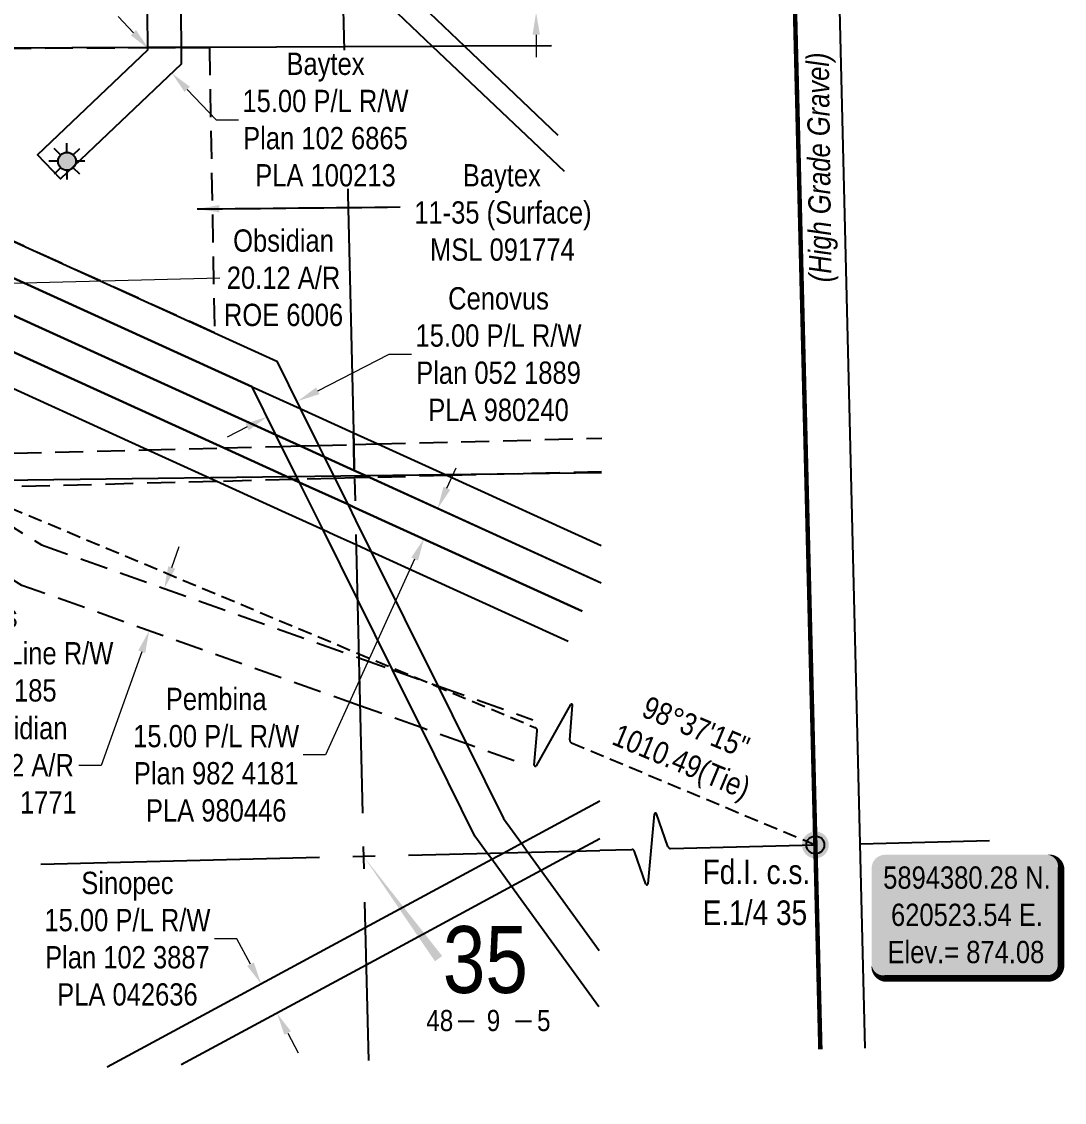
# Model space of a CAD drawing. Extents: x 618800 to 623115, y 5893885 to 5897441.
# Drawn here: x 619564.9 to 620032.7, y 5894250.3 to 5894735.1 of the extents above; entities that cross this region are included whole.
import ezdxf
from ezdxf.enums import TextEntityAlignment as Align

# ---------------------------------------------------------------- set-up
doc = ezdxf.new("R2010")
doc.units = 0
doc.header["$LTSCALE"] = 5
doc.header["$PDSIZE"] = 0.5
for name, pattern in [('DASHDOT2', [12.7, 6.35, -3.175, 0, -3.175]), ('foc-ACCESSROAD', [3.75, 2.5, -1.25]), ('foc-FLOWLINE', [3.75, 2.5, -1.25]), ('foc-QUARTERLINE', [33, 25, -3, 2, -3]), ('foc-TIELINE', [1.875, 1.25, -0.625])]:
    doc.linetypes.add(name, pattern=pattern)
doc.layers.get('Defpoints').update_dxf_attribs({"color": 9})
for name, color, linetype in [('10', 1, 'Continuous'), ('9', 3, 'Continuous'), ('AB_SEC_N83UTMz11', 7, 'Continuous'), ('AS-POWER', 104, 'foc-POWER'), ('AS-WILDLIFE', 131, 'DASHDOT2'), ('C-AR', 13, 'foc-ACCESSROAD'), ('C-WS-S', 8, 'Continuous'), ('DETAIL-T', 7, 'Continuous'), ('F-EZE', 190, 'foc-FLOWLINE'), ('F-RW', 190, 'Continuous'), ('F-WS', 190, 'foc-ACCESSROAD'), ('L-BD', 7, 'Continuous'), ('L-MON', 1, 'Continuous'), ('L-SEC', 7, 'Continuous'), ('L-SECLBL', 7, 'Continuous'), ('L-SECQ', 8, 'foc-QUARTERLINE'), ('L-TIE', 7, 'foc-TIELINE')]:
    doc.layers.add(name, color=color, linetype=linetype)
for name, color, linetype, lineweight in [('C-AR-T', 13, 'Continuous', 9), ('F-EZE-T', 190, 'Continuous', 9), ('F-RW-T', 190, 'Continuous', 9), ('F-WS-T', 190, 'Continuous', 9), ('T-TEXT', 48, 'Continuous', 18)]:
    doc.layers.add(name, color=color, linetype=linetype, lineweight=lineweight)
doc.styles.add('100L', font='ARIALN.TTF', dxfattribs={"height": 11})
doc.styles.add('80', font='ARIALN.TTF', dxfattribs={"height": 10})
doc.styles.add('80CG', font='ARIALN.TTF', dxfattribs={"height": 10})
doc.styles.add('80L', font='ARIALN.TTF', dxfattribs={"height": 10})
doc.styles.add('80LS', font='ARIALNI.TTF', dxfattribs={"height": 10})
doc.styles.add('foc-LtypeFont', font='ARIALN.TTF', dxfattribs={"height": 7.35})
doc.styles.add('SIMPLEX', font='ARIALN.TTF')
doc.styles.get("Standard").update_dxf_attribs({"font": 'ARIALN.TTF'})
doc.linetypes.add('foc-POWER', pattern='A,6,-1,["P",foc-LtypeFont,S=0.2,R=0,X=-0.625,Y=-0.75],-1.24,4', length=12.24)
doc.dimstyles.new('Compass 5 000', dxfattribs={"dimscale": 5, "dimtxt": 9, "dimasz": 2, "dimexe": 0.2, "dimexo": 0.0625, "dimgap": 0.5, "dimtad": 0, "dimtih": 1, "dimtoh": 1, "dimzin": 0, "dimdsep": 46, "dimtxsty": '80CG', "dimcen": 0.1, "dimse1": 1, "dimse2": 1, "dimclrd": 256, "dimclrt": 256, "dimaunit": 1, "dimadec": 4, "dimazin": 0, "dimtfac": 0.06, "dimtofl": 0, "dimtmove": 0, "dimatfit": 1, "dimfxl": 0.2, "dimtolj": 1, "dimtzin": 0, "dimlwd": -1, "dimarcsym": 0})

# ---------------------------------------------------------------- blocks, each defined once
blk = doc.blocks.new('L-SECLBL')
at = {"layer": '9', "color": 7}
for p, q in [((-5.08, -27.83), (-12.29, -27.83)), ((20.7, -27.83), (13.5, -27.83))]:
    blk.add_line(p, q, dxfattribs=at)
at = {"layer": '10', "color": 2, "style": 'SIMPLEX'}
blk.add_attdef('SEC', text='', height=30, dxfattribs=at).set_placement((0, 0), align=Align.MIDDLE)
at = {"layer": '10', "color": 5, "style": '80L'}
blk.add_attdef('TWP', text='', height=9.5, dxfattribs=at).set_placement((-14.43, -27.37), align=Align.MIDDLE_RIGHT)
blk.add_attdef('RGE', text='', height=9.5, dxfattribs=at).set_placement((3.62, -27.37), align=Align.MIDDLE_CENTER)
blk.add_attdef('MER', text='', height=9.5, dxfattribs=at).set_placement((23.17, -27.37), align=Align.MIDDLE_LEFT)
blk = doc.blocks.new('*D423')
at = {"layer": 'Defpoints', "color": 0, "transparency": 16777216}
for p in [(619343.19, 5894535.93), (619477.73, 5894524.34), (619343.57, 5894520.93)]:
    blk.add_point(p, dxfattribs=at)
at = {"layer": 'F-EZE-T', "transparency": 16777216}
for p, q in [((619477.09, 5894549.34), (619476.84, 5894559.34)), ((619477.98, 5894514.34), (619479.58, 5894451.73)), ((619479.58, 5894451.73), (619489.58, 5894451.73))]:
    blk.add_line(p, q, dxfattribs=at)
for points in [[(619478.76, 5894549.38), (619475.43, 5894549.3), (619477.35, 5894539.34)], [(619479.65, 5894514.39), (619476.32, 5894514.3), (619477.73, 5894524.34)]]:
    blk.add_solid(points, dxfattribs=at)
at = {"layer": 'F-EZE-T', "transparency": 16777216, "insert": (619548.72, 5894451.73), "char_height": 10, "attachment_point": 5, "style": '80CG'}
blk.add_mtext('\\A1;Fortis\\P15.00 Power Line R/W\\PEZE 020185', dxfattribs=at)
blk = doc.blocks.new('*D434')
at = {"layer": 'Defpoints', "color": 0, "transparency": 16777216}
for p in [(619621.92, 5894722.86), (619602.28, 5894704.19), (619612.62, 5894693.31)]:
    blk.add_point(p, dxfattribs=at)
at = {"layer": 'F-RW-T', "transparency": 16777216}
for p, q in [((619615.03, 5894730.11), (619608.14, 5894737.35)), ((619639.15, 5894704.73), (619652.09, 5894691.12)), ((619652.09, 5894691.12), (619662.09, 5894691.12))]:
    blk.add_line(p, q, dxfattribs=at)
for points in [[(619616.23, 5894731.25), (619613.82, 5894728.96), (619621.92, 5894722.86)], [(619640.36, 5894705.88), (619637.94, 5894703.59), (619632.26, 5894711.98)]]:
    blk.add_solid(points, dxfattribs=at)
at = {"layer": 'F-RW-T', "transparency": 16777216, "insert": (619701.18, 5894691.12), "char_height": 10, "attachment_point": 5, "style": '80CG', "bg_fill": 3, "box_fill_scale": 1.1, "bg_fill_color": 256, "bg_fill_true_color": 13158600, "bg_fill_transparency": 0}
blk.add_mtext('\\A1;Baytex\\P15.00 P/L R/W\\PPlan 102 6865\\PPLA 100213', dxfattribs=at)
blk = doc.blocks.new('*D437')
at = {"layer": 'Defpoints', "color": 0, "transparency": 16777216}
for p in [(619688.77, 5894565.03), (619688.81, 5894564.94), (619674.9, 5894557.93)]:
    blk.add_point(p, dxfattribs=at)
at = {"layer": 'F-RW-T', "transparency": 16777216}
for p, q in [((619697.71, 5894569.5), (619729.74, 5894585.9)), ((619729.74, 5894585.9), (619739.74, 5894585.9)), ((619666.05, 5894553.28), (619657.15, 5894548.72))]:
    blk.add_line(p, q, dxfattribs=at)
for points in [[(619696.96, 5894570.98), (619698.47, 5894568.02), (619688.81, 5894564.94)], [(619665.29, 5894554.77), (619666.81, 5894551.8), (619674.95, 5894557.84)]]:
    blk.add_solid(points, dxfattribs=at)
at = {"layer": 'F-RW-T', "transparency": 16777216, "insert": (619778.82, 5894585.9), "char_height": 10, "attachment_point": 5, "style": '80CG'}
blk.add_mtext('\\A1;Cenovus\\P15.00 P/L R/W\\PPlan 052 1889\\PPLA 980240', dxfattribs=at)
blk = doc.blocks.new('*D438')
at = {"layer": 'Defpoints', "color": 0, "transparency": 16777216}
for p in [(619626.64, 5894573.55), (619620.45, 5894559.96), (619745.33, 5894503.11)]:
    blk.add_point(p, dxfattribs=at)
at = {"layer": 'F-RW-T', "transparency": 16777216}
for p, q in [((619755.66, 5894525.8), (619759.8, 5894534.9)), ((619741.19, 5894494.01), (619701.23, 5894406.24)), ((619701.23, 5894406.24), (619691.23, 5894406.24))]:
    blk.add_line(p, q, dxfattribs=at)
for points in [[(619754.14, 5894526.49), (619757.18, 5894525.11), (619751.52, 5894516.7)], [(619739.67, 5894494.7), (619742.7, 5894493.32), (619745.33, 5894503.11)]]:
    blk.add_solid(points, dxfattribs=at)
at = {"layer": 'F-RW-T', "transparency": 16777216, "insert": (619652.15, 5894406.24), "char_height": 10, "attachment_point": 5, "style": '80CG'}
blk.add_mtext('\\A1;Pembina\\P15.00 P/L R/W\\PPlan 982 4181\\PPLA 980446', dxfattribs=at)
blk = doc.blocks.new('*D439')
at = {"layer": 'C-AR-T', "transparency": 16777216}
for p, q in [((619632.21, 5894490.27), (619635.56, 5894499.69)), ((619618.74, 5894452.47), (619600.58, 5894401.51)), ((619600.58, 5894401.51), (619590.58, 5894401.51))]:
    blk.add_line(p, q, dxfattribs=at)
for points in [[(619630.63, 5894490.83), (619633.78, 5894489.71), (619628.85, 5894480.85)], [(619617.17, 5894453.03), (619620.31, 5894451.91), (619622.09, 5894461.89)]]:
    blk.add_solid(points, dxfattribs=at)
at = {"layer": 'Defpoints', "color": 0, "transparency": 16777216}
for p in [(619636.61, 5894478.09), (619622.09, 5894461.89), (619629.85, 5894459.13)]:
    blk.add_point(p, dxfattribs=at)
at = {"layer": 'C-AR-T', "transparency": 16777216, "insert": (619562.84, 5894401.51), "char_height": 10, "attachment_point": 5, "style": '80CG'}
blk.add_mtext('\\A1;Obsidian\\P20.12 A/R\\PROE 1771', dxfattribs=at)
blk = doc.blocks.new('*D444')
at = {"layer": 'Defpoints', "color": 0, "transparency": 16777216}
for p in [(619553.97, 5894753.34), (619554.04, 5894738.14), (619795.68, 5894739.21)]:
    blk.add_point(p, dxfattribs=at)
at = {"layer": 'F-RW-T', "transparency": 16777216}
for p, q in [((619794.49, 5895007.49), (619784.49, 5895007.49)), ((619795.57, 5894764.41), (619794.49, 5895007.49)), ((619795.73, 5894729.22), (619795.77, 5894719.22))]:
    blk.add_line(p, q, dxfattribs=at)
for points in [[(619797.24, 5894764.42), (619793.9, 5894764.4), (619795.61, 5894754.41)], [(619797.39, 5894729.22), (619794.06, 5894729.21), (619795.68, 5894739.21)]]:
    blk.add_solid(points, dxfattribs=at)
at = {"layer": 'F-RW-T', "transparency": 16777216, "insert": (619745.4, 5895007.49), "char_height": 10, "attachment_point": 5, "style": '80CG', "bg_fill": 3, "box_fill_scale": 1.1, "bg_fill_color": 256, "bg_fill_true_color": 13158600, "bg_fill_transparency": 0}
blk.add_mtext('\\A1;Whitecap\\P15.24 P/L R/W\\PPlan 5685 RS\\PPLA 4385', dxfattribs=at)
blk = doc.blocks.new('*D445')
at = {"layer": 'Defpoints', "color": 0, "transparency": 16777216}
for p in [(619688.51, 5894312.29), (619672.29, 5894303.54), (619695.7, 5894298.96)]:
    blk.add_point(p, dxfattribs=at)
at = {"layer": 'F-RW-T', "transparency": 16777216}
for p, q in [((619661.42, 5894323.7), (619651.42, 5894323.7)), ((619667.55, 5894312.34), (619661.42, 5894323.7)), ((619684.23, 5894281.41), (619688.97, 5894272.61))]:
    blk.add_line(p, q, dxfattribs=at)
for points in [[(619669.01, 5894313.13), (619666.08, 5894311.55), (619672.29, 5894303.54)], [(619685.69, 5894282.2), (619682.76, 5894280.62), (619679.48, 5894290.21)]]:
    blk.add_solid(points, dxfattribs=at)
at = {"layer": 'F-RW-T', "transparency": 16777216, "insert": (619612.33, 5894323.7), "char_height": 10, "attachment_point": 5, "style": '80CG'}
blk.add_mtext('\\A1;Sinopec\\P15.00 P/L R/W\\PPlan 102 3887\\PPLA 042636', dxfattribs=at)
blk = doc.blocks.new('GAS')
h = blk.add_hatch(color=255)
h.dxf.hatch_style = 1
edge = h.paths.add_edge_path()
edge.add_arc((0, 0), 0.9, 0, 360)
for p, q in [((-0.571, 0.571), (-1.142, 1.142)), ((0, 0.808), (0, 1.616)), ((0.571, 0.571), (1.142, 1.142)), ((-0.808, 0), (-1.616, 0)), ((1.616, 0), (0.808, 0)), ((-0.571, -0.571), (-1.142, -1.142)), ((0, -0.808), (0, -1.616)), ((1.142, -1.142), (0.571, -0.571))]:
    blk.add_line(p, q)
blk.add_circle((0, 0), 0.8)
blk = doc.blocks.new('*D474')
at = {"layer": 'C-AR-T', "transparency": 16777216}
for p, q in [((619531.81, 5894617.05), (619653.83, 5894620.16)), ((619491.71, 5894616.03), (619481.71, 5894615.78))]:
    blk.add_line(p, q, dxfattribs=at)
for points in [[(619491.67, 5894617.7), (619491.75, 5894614.37), (619501.71, 5894616.29)], [(619531.77, 5894618.72), (619531.85, 5894615.39), (619521.81, 5894616.8)]]:
    blk.add_solid(points, dxfattribs=at)
at = {"layer": 'Defpoints', "color": 0, "transparency": 16777216}
for p in [(619499.89, 5894687.69), (619520, 5894688.2), (619521.81, 5894616.8)]:
    blk.add_point(p, dxfattribs=at)
at = {"layer": 'C-AR-T', "transparency": 16777216, "insert": (619682.36, 5894620.16), "char_height": 10, "attachment_point": 5, "style": '80CG'}
blk.add_mtext('\\A1;Obsidian\\P20.12 A/R\\PROE 6006', dxfattribs=at)
blk = doc.blocks.new('fdia')
at = {"color": 255, "const_width": 1}
blk.add_lwpolyline([(-0.5, 0, 1), (0.5, 0, 1)], format="xyb", close=True, dxfattribs=at)
blk = doc.blocks.new('Fdiaa')
blk.add_blockref('fdia', (0, 0))
blk = doc.blocks.new('fdib')
at = {"color": 1, "const_width": 1.6}
blk.add_lwpolyline([(-0.4, 0, 1), (0.4, 0, 1)], format="xyb", close=True, dxfattribs=at)
at = {"color": 1}
blk.add_circle((0, 0), 0.8, dxfattribs=at)
blk = doc.blocks.new('Fdibb')
blk.add_blockref('fdib', (0, 0))
blk = doc.blocks.new('fdicc')
for name in ['Fdibb', 'Fdiaa']:
    blk.add_blockref(name, (0, 0))
blk = doc.blocks.new('FDI')
blk.add_blockref('fdicc', (0, 0))
blk = doc.blocks.new('linebrk')
blk.add_lwpolyline([(0, 0.001747, -0.346152), (-0.000191, 0.001504), (-0.00314, 0.000554, 0.772575), (-0.003123, 0.000362), (0.003123, -0.000362, -0.772575), (0.00314, -0.000554), (0.000191, -0.001504, 0.346152), (0, -0.001747)], format="xyb")
blk = doc.blocks.new('*U479')
h = blk.add_hatch(color=254)
edge = h.paths.add_edge_path()
edge.add_line((-36.5, -28.5), (36.5, -28.5))
edge.add_arc((36.5, -22.5), 6, 270, 360)
edge.add_line((42.5, -22.5), (42.5, 21))
edge.add_arc((36.5, 21), 6, 0, 90)
edge.add_line((36.5, 27), (-36.5, 27))
edge.add_arc((-36.5, 21), 6, 90, 180)
edge.add_line((-42.5, 21), (-42.5, -22.5))
edge.add_arc((-36.5, -22.5), 6, 180, 270)
at = {"color": 1, "flags": 128}
blk.add_lwpolyline([(-36.5, -28.5, 3, 3, 0), (36.5, -28.5, 3, 3, 0.414214), (42.5, -22.5, 3, 3, 0), (42.5, 21, 3, 0, 0.414214), (36.5, 27, 0, 0, 0), (-36.5, 27, 0, 0, 0.414214), (-42.5, 21, 0, 0, 0), (-42.5, -22.5, 0, 3, 0.414214)], format="xyseb", close=True, dxfattribs=at)
blk.add_lwpolyline([(-18.84, -11.25, 0, 10, 0), (0, 0, 5, 5, 0)], format="xyseb", dxfattribs=at)
at = {"color": 1, "style": '80'}
blk.add_attdef('ENTER_TEXT_001', (-35.99, -5), '', height=10, dxfattribs=at)

msp = doc.modelspace()

# ---------------------------------------------------------------- linework, layer by layer
at = {"layer": 'AB_SEC_N83UTMz11'}
for p, q in [((619941.078, 5894366.325), (619931.255, 5894768.339)), ((619941.078, 5894366.332), (619999.151, 5894367.759)), ((619943.314, 5894274.643), (619941.078, 5894366.325))]:
    msp.add_line(p, q, dxfattribs=at)
at = {"layer": 'AS-POWER', "flags": 128}
msp.add_lwpolyline([(619235.489, 5894709.458), (619294.53, 5894646.245), (619303.175, 5894626.803), (619312.758, 5894543.555), (619314.826, 5894523.869), (619382.784, 5894525.848), (619450.58, 5894528.098), (619825.053, 5894532.87)], dxfattribs=at)
at = {"layer": 'AS-WILDLIFE', "const_width": 1.999}
msp.add_lwpolyline([(619826.293, 5895168.026), (619901.328, 5895169.861), (619923.208, 5894274.15)], dxfattribs=at)
at = {"layer": 'C-AR'}
msp.add_lwpolyline([(619785.795, 5894403.571), (619764.446, 5894411.176), (619744.1, 5894418.424), (619716.643, 5894428.207), (619564.964, 5894482.242), (619533.23, 5894501.843), (619524.748, 5894501.626), (619524.235, 5894521.752), (619538.708, 5894522.122), (619573.728, 5894500.49), (619716.128, 5894449.761), (619731.223, 5894444.382), (619751.567, 5894437.135), (619794.165, 5894421.96)], dxfattribs=at)
at = {"layer": 'F-EZE'}
for points in [[(619523.75, 5894540.558), (619621.216, 5894543.046), (619655.514, 5894543.921), (619681.519, 5894544.586), (619689.79, 5894544.796), (619698.05, 5894545.007), (619713.842, 5894545.411), (619724.639, 5894545.687), (619825.128, 5894548.253)], [(619825.055, 5894533.237), (619755.874, 5894531.47), (619721.012, 5894530.58), (619714.2, 5894530.407), (619705.405, 5894530.183), (619688.874, 5894529.76), (619686.741, 5894529.706), (619652.443, 5894528.829), (619524.138, 5894525.553)]]:
    msp.add_lwpolyline(points, dxfattribs=at)
at = {"layer": 'F-RW', "flags": 128}
msp.add_lwpolyline([(619636.502, 5894716.015), (619582.368, 5894664.547), (619572.026, 5894675.424), (619621.443, 5894722.409), (619621.436, 5894723.433), (619621.322, 5894738.441), (619621.207, 5894753.691), (619621.131, 5894763.686), (619621.056, 5894773.692), (619620.995, 5894781.698), (619620.919, 5894791.703), (619620.844, 5894801.594), (619635.853, 5894801.668), (619635.928, 5894791.772), (619636.004, 5894781.766), (619636.064, 5894773.76), (619636.14, 5894763.755), (619636.216, 5894753.76), (619636.331, 5894738.508), (619636.445, 5894723.5), (619636.502, 5894716.015)], close=True, dxfattribs=at)
for points in [[(619808.443, 5894667.841), (619749.259, 5894724.004), (619733.52, 5894738.942)], [(619747.811, 5894739.005), (619763.528, 5894724.068), (619805.435, 5894684.244)], [(619802.586, 5894724.246), (619763.528, 5894724.068), (619749.259, 5894724.004), (619709.577, 5894723.825), (619709.236, 5894723.824), (619649.109, 5894723.556), (619636.445, 5894723.5), (619621.436, 5894723.433), (619519.11, 5894722.979), (619498.993, 5894722.89), (619487.889, 5894722.841), (619482.651, 5894722.809), (619477.255, 5894722.777), (619472.014, 5894722.753), (619389.308, 5894722.38), (619367.105, 5894722.285), (619327.757, 5894722.118), (619313.8, 5894713.648), (619269.777, 5894686.895)], [(619243.017, 5894670.619), (619290.973, 5894636.327), (619293.812, 5894634.297), (619302.29, 5894628.234), (619303.71, 5894627.267), (619306.591, 5894625.158), (619314.567, 5894636.306), (619316.199, 5894636.046), (619317.299, 5894635.871), (619325.086, 5894634.632), (619345.895, 5894631.321), (619435.726, 5894617.028), (619445.807, 5894615.423), (619501.957, 5894606.493), (619522.158, 5894603.28), (619526.739, 5894602.552), (619536.087, 5894598.297), (619549.995, 5894591.962), (619655.514, 5894543.921), (619686.741, 5894529.706), (619689.53, 5894528.436), (619711.149, 5894518.606), (619714.519, 5894517.058), (619816.347, 5894470.699)], [(619539.892, 5894646.258), (619651.375, 5894595.496), (619679.314, 5894582.775), (619689.859, 5894561.517), (619698.05, 5894545.007), (619700.59, 5894539.884), (619705.405, 5894530.183), (619711.149, 5894518.606), (619714.651, 5894511.542), (619721.725, 5894497.287), (619751.567, 5894437.135), (619764.446, 5894411.176), (619781.093, 5894377.624), (619789.113, 5894366.578), (619792.008, 5894362.592), (619798.01, 5894354.325), (619824.005, 5894318.526)], [(619535.529, 5894631.766), (619668.247, 5894571.351), (619689.859, 5894561.517), (619713.716, 5894550.659), (619713.842, 5894545.411), (619714.121, 5894533.718), (619700.59, 5894539.884), (619689.79, 5894544.796), (619678.972, 5894549.72), (619557.267, 5894605.13)], [(619823.881, 5894293.188), (619784.689, 5894347.134), (619775.789, 5894359.386), (619773.783, 5894362.146), (619768.218, 5894369.805), (619744.1, 5894418.424), (619731.223, 5894444.382), (619715.499, 5894476.079), (619700.091, 5894507.147), (619689.53, 5894528.436), (619688.874, 5894529.76), (619681.519, 5894544.586), (619678.972, 5894549.72), (619668.247, 5894571.351), (619535.529, 5894631.766)], [(619557.267, 5894605.13), (619678.972, 5894549.72), (619689.79, 5894544.796), (619700.59, 5894539.884), (619714.121, 5894533.718), (619721.012, 5894530.58), (619824.811, 5894483.321)], [(619816.347, 5894470.699), (619714.519, 5894517.058), (619711.149, 5894518.606), (619689.53, 5894528.436), (619686.741, 5894529.706), (619655.514, 5894543.921), (619549.995, 5894591.962)], [(619810.13, 5894457.039), (619721.725, 5894497.287), (619714.918, 5894500.386), (619708.235, 5894503.429), (619704.912, 5894504.955), (619700.091, 5894507.147), (619683.315, 5894514.775), (619652.443, 5894528.829), (619621.216, 5894543.046), (619543.774, 5894578.303)], [(619822.559, 5894484.347), (619721.012, 5894530.58), (619714.121, 5894533.718), (619713.842, 5894545.411), (619713.716, 5894550.659), (619724.639, 5894545.687), (619755.874, 5894531.47), (619824.892, 5894500.058)], [(619603.264, 5894266.314), (619719.021, 5894328.739), (619775.785, 5894359.404), (619781.169, 5894362.327), (619789.109, 5894366.595), (619824.333, 5894385.605)], [(619824.249, 5894368.515), (619814.284, 5894363.138), (619798.007, 5894354.341), (619784.685, 5894347.152), (619719.424, 5894311.901), (619636.393, 5894267.125)]]:
    msp.add_lwpolyline(points, dxfattribs=at)
at = {"layer": 'F-WS'}
msp.add_lwpolyline([(619649.109, 5894723.556), (619651.375, 5894595.496), (619539.892, 5894646.258), (619520.987, 5894649.267), (619519.11, 5894722.979), (619621.436, 5894723.433), (619636.445, 5894723.5), (619649.109, 5894723.556)], close=True, dxfattribs=at)
at = {"layer": 'L-SEC'}
for p, q in [((619901.328, 5895169.861), (619920.974, 5894365.838)), ((619920.974, 5894365.838), (619923.211, 5894274.15))]:
    msp.add_line(p, q, dxfattribs=at)
at = {"layer": 'L-SECLBL', "color": 5, "flags": 128}
msp.add_lwpolyline([(619718.257, 5894360.706, 0, 3.999, 0), (619751.915, 5894314.822, 0, 0, 0)], format="xyseb", dxfattribs=at)
at = {"layer": 'L-SECQ'}
for p, q in [((619699.031, 5895164.914), (619720.445, 5894269.184)), ((618913.748, 5894341.018), (619824.224, 5894363.39)), ((619824.222, 5894363.46), (619838.562, 5894363.813)), ((619856.021, 5894364.242), (619920.974, 5894365.838))]:
    msp.add_line(p, q, dxfattribs=at)
at = {"layer": 'L-TIE', "flags": 128}
for points in [[(619524.814, 5894531.688), (619795.407, 5894418.406)], [(619811.516, 5894411.662), (619920.974, 5894365.838)]]:
    msp.add_lwpolyline(points, dxfattribs=at)

# ---------------------------------------------------------------- block references
at = {"layer": 'C-WS-S', "color": 6, "xscale": 5.000000000000021, "yscale": 5.000000000000021, "zscale": 5.000000000000021}
msp.add_blockref('GAS', (619585.205, 5894672.446), dxfattribs=at)
at = {"layer": 'DETAIL-T', "color": 5}
ref = msp.add_blockref('*U479', (619988.698, 5894334.415), dxfattribs=dict(at, xscale=0.99964455, yscale=0.99964455, zscale=0.99964455))
ref.add_attrib('ENTER_TEXT_001', '5894380.28 N.', (619951.392, 5894346.183), dxfattribs={"layer": '0', "color": 1, "height": 9.99645, "style": '80'})
ref.add_attrib('ENTER_TEXT_002', '620523.54 E.', (619954.914, 5894329.481), dxfattribs={"layer": '0', "color": 1, "height": 9.99645, "style": '80'})
ref.add_attrib('ENTER_TEXT_003', 'Elev.= 874.08', (619953.322, 5894312.779), dxfattribs={"layer": '0', "color": 1, "height": 9.99645, "style": '80'})
at = {"layer": 'L-MON', "color": 6, "xscale": 5.000000000000016, "yscale": 5.000000000000016, "zscale": 5.000000000000016}
msp.add_blockref('FDI', (619920.974, 5894365.838), dxfattribs=at)
at = {"layer": 'L-SECLBL', "color": 5, "xscale": 0.99964455, "yscale": 0.99964455, "zscale": 0.99964455}
msp.add_blockref('L-SECLBL', (619772.928, 5894314.424), dxfattribs=at).add_auto_attribs({'SEC': '35', 'TWP': '48', 'RGE': '9', 'MER': '5'})
at = {"layer": 'L-SECQ', "color": 5, "xscale": 4998.222750000004, "yscale": 4998.222750000004, "zscale": 4998.222750000004, "rotation": 271.4075194219643}
msp.add_blockref('linebrk', (619847.291, 5894364.027), dxfattribs=at)
at = {"layer": 'L-TIE', "color": 5, "xscale": 4998.222750000004, "yscale": 4998.222750000004, "zscale": 4998.222750000004, "rotation": 247.2837016595744}
msp.add_blockref('linebrk', (619803.461, 5894415.034), dxfattribs=at)

# ---------------------------------------------------------------- texts
at = {"layer": 'F-WS-T', "insert": (619734.98, 5894671.177), "char_height": 9.99645, "attachment_point": 1, "style": '80L'}
msp.add_mtext_dynamic_manual_height_columns('\\pi27.813;Baytex\\P\\pi6.0371;11-35 (Surface)\\P\\pi13.095;MSL 091774', width=89.71363, gutter_width=50, heights=[0], dxfattribs=at)
at = {"layer": 'L-BD', "insert": (619869.335, 5894423.244), "char_height": 9.99645, "width": 66.16007, "attachment_point": 2, "rotation": 337.2837}
msp.add_mtext('98°37\'15" 1010.49(Tie)', dxfattribs=at)
at = {"layer": 'L-MON', "insert": (619870.358, 5894359.244), "char_height": 10.9961, "attachment_point": 1, "style": '100L'}
msp.add_mtext_dynamic_manual_height_columns('Fd.I. c.s.\\PE.1/4 35', width=50.08567, gutter_width=55, heights=[0], dxfattribs=at)
at = {"layer": 'T-TEXT', "style": '80LS'}
msp.add_text('(High Grade Gravel)', height=9.99645, rotation=90.68835, dxfattribs=at).set_placement((619922.611, 5894669.726), align=Align.MIDDLE_CENTER)

# ---------------------------------------------------------------- dimensions: what is measured, and where the dimension line sits
at = {"layer": 'C-AR-T', "color": 5}
dim = msp.add_linear_dim(base=(619521.814, 5894616.799), p1=(619499.889, 5894687.686), p2=(619519.996, 5894688.198), angle=1.45878, text='Obsidian\\P20.12 A/R\\PROE 6006', dimstyle='Compass 5 000', dxfattribs=at)
dim.commit()
dim.dimension.update_dxf_attribs({"geometry": '*D474', "text_midpoint": (619682.36, 5894620.161), "dimtype": 161})
at = {"layer": 'C-AR-T', "color": 6}
dim = msp.add_linear_dim(base=(619622.093, 5894461.89), p1=(619636.608, 5894478.09), p2=(619629.852, 5894459.126), angle=250.39171, text='Obsidian\\P20.12 A/R\\PROE 1771', dimstyle='Compass 5 000', dxfattribs=at)
dim.commit()
dim.dimension.update_dxf_attribs({"geometry": '*D439', "text_midpoint": (619562.838, 5894401.51), "dimtype": 161})
at = {"layer": 'F-EZE-T'}
dim = msp.add_linear_dim(base=(619477.729, 5894524.34), p1=(619343.19, 5894535.93), p2=(619343.572, 5894520.929), angle=271.45677, text='Fortis\\P15.00 Power Line R/W\\PEZE 020185', dimstyle='Compass 5 000', dxfattribs=at)
dim.commit()
dim.dimension.update_dxf_attribs({"geometry": '*D423', "text_midpoint": (619548.716, 5894451.732), "dimtype": 161})
at = {"layer": 'F-RW-T', "color": 6}
for base, p1, p2, angle, text, picture, middle in [((619745.329, 5894503.109), (619626.64, 5894573.546), (619620.454, 5894559.957), 245.52323, 'Pembina\\P15.00 P/L R/W\\PPlan 982 4181\\PPLA 980446', '*D438', (619652.146, 5894406.244)), ((619672.293, 5894303.54), (619695.701, 5894298.96), (619688.514, 5894312.287), 118.33734, 'Sinopec\\P15.00 P/L R/W\\PPlan 102 3887\\PPLA 042636', '*D445', (619612.334, 5894323.702))]:
    dim = msp.add_linear_dim(base=base, p1=p1, p2=p2, angle=angle, text=text, dimstyle='Compass 5 000', dxfattribs=at)
    dim.commit()
    dim.dimension.update_dxf_attribs({"geometry": picture, "text_midpoint": middle, "dimtype": 161})

# ---------------------------------------------------------------- next in the draw order: dimensions: what is measured, and where the dimension line sits
dim = msp.add_linear_dim(base=(619621.916, 5894722.859), p1=(619612.619, 5894693.308), p2=(619602.276, 5894704.185), angle=133.5551, text='Baytex\\P15.00 P/L R/W\\PPlan 102 6865\\PPLA 100213', dimstyle='Compass 5 000', override={"dimtfill": 1}, dxfattribs=at)
dim.commit()
dim.dimension.update_dxf_attribs({"geometry": '*D434', "text_midpoint": (619701.177, 5894691.123), "dimtype": 161})

# ---------------------------------------------------------------- next in the draw order: dimensions: what is measured, and where the dimension line sits
dim = msp.add_linear_dim(base=(619795.681, 5894739.215), p1=(619553.974, 5894753.337), p2=(619554.041, 5894738.143), angle=270.25425, text='Whitecap\\P15.24 P/L R/W\\PPlan 5685 RS\\PPLA 4385', dimstyle='Compass 5 000', override={"dimtfill": 1}, dxfattribs=at)
dim.commit()
dim.dimension.update_dxf_attribs({"geometry": '*D444', "text_midpoint": (619745.404, 5895007.493), "dimtype": 161})
dim = msp.add_linear_dim(base=(619688.814, 5894564.943), p1=(619674.9, 5894557.932), p2=(619688.767, 5894565.034), angle=27.1199, text='Cenovus\\P15.00 P/L R/W\\PPlan 052 1889\\PPLA 980240', dimstyle='Compass 5 000', dxfattribs=at)
dim.commit()
dim.dimension.update_dxf_attribs({"geometry": '*D437', "text_midpoint": (619778.823, 5894585.902), "dimtype": 161})

# ---------------------------------------------------------------- next in the draw order: leaders
at = {"layer": 'F-WS-T', "path_type": 1}
msp.add_leader([(619643.558, 5894651.073), (619734.643, 5894651.969)], dimstyle='Compass 5 000', override={"dimgap": 0.5, "dimtad": 0}, dxfattribs=at)

doc.saveas('drawing.dxf')
